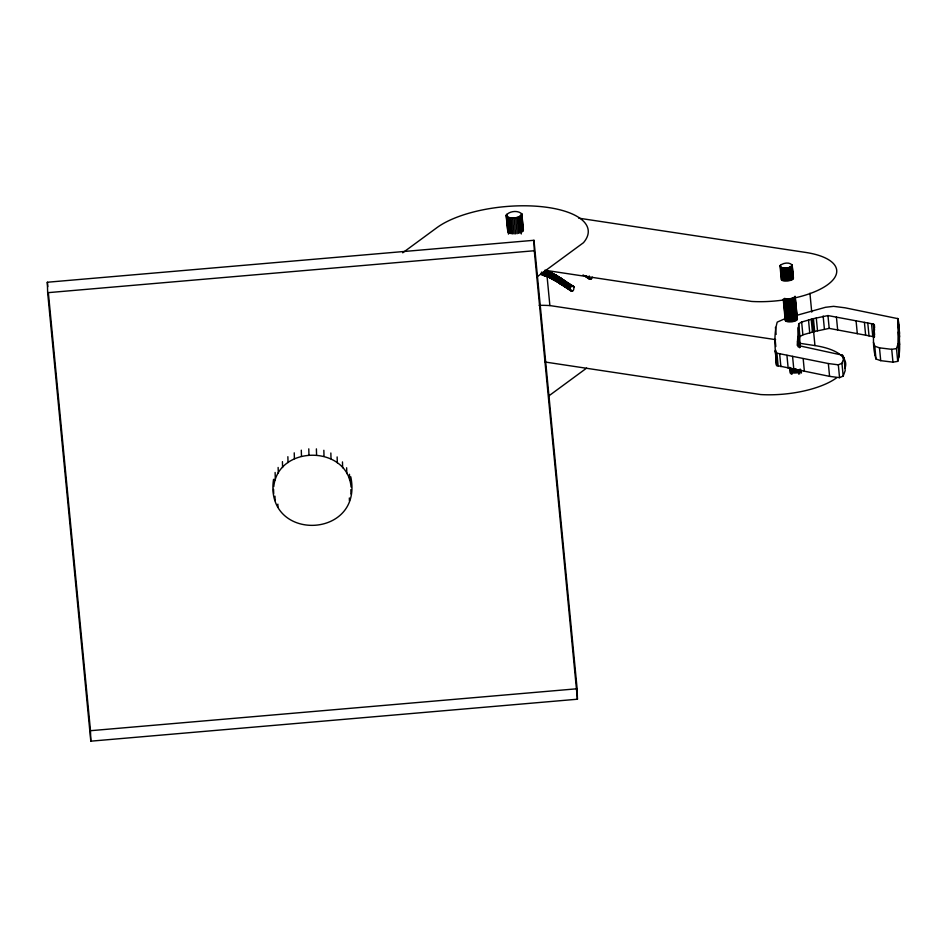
<?xml version="1.0" encoding="UTF-8"?>
<svg xmlns="http://www.w3.org/2000/svg" width="947" height="947" viewBox="0 0 947 947"><rect width="100%" height="100%" fill="white"/><g stroke="black" fill="none" stroke-linecap="round" stroke-linejoin="round"><path stroke-width="1.42" d="M350.769 476.767C363.885 539.423 263.976 542.749 273.553 479.348M874.614 327.603L874.341 324.75L873.288 324.028L827.962 315.564L813.437 318.654L801.647 322.027L798.7 323.756L797.232 345.324L842.534 355.208L843.978 357.765L845.209 370.597L843.185 376.089L839.551 377.664L829.584 376.361L776.576 365.459C775.427 351.219 773.226 336.019 777.215 322.122L785.383 318.523M776.576 365.459L775.427 351.479M799.161 347.277L799.931 336.576L798.7 323.756M796.569 315.387L825.5 307.29L833.609 306.343L845.091 307.811L898.099 318.701C897.993 332.835 901.852 347.549 897.732 361.375L892.962 362.156L880.71 360.653L875.999 359.008C872.589 348.034 873.264 336.043 874.341 324.75M874.708 355.184L874.768 352.485M899.236 356.865L897.993 344.045L898.194 326.822M899.425 339.642L899.33 331.533M569.668 288.657C575.859 278.69 574.651 297.749 569.668 288.657L552.231 277.566L541.424 272.618M592.313 277.104C592.135 280.88 586.548 278.797 589.271 275.956M507.852 232.11L506.136 215.478C508.93 210.968 518.494 209.938 521.856 214.117L523.395 230.168M521.856 214.117C519.063 218.627 509.51 219.657 506.136 215.478M780.02 265.669L779.914 266.143C782.542 269.398 789.999 268.605 792.177 265.089C789.514 261.786 782.849 262.84 780.02 265.669L781.311 279.732M273.766 486.651C277.992 444.676 347.513 444.735 351.065 487.007M547.579 271.872C556.54 275.47 541.66 266.581 543.673 274.381C549.876 278.335 535.848 273.091 542.927 274.062M897.732 361.375L896.501 348.555L897.993 344.045M843.185 376.089L841.954 363.269L843.978 357.765M570.863 286.491L560.932 280.028L559.724 282.182L560.565 284.171L561.358 284.467L557.759 282.064L557.582 280.229L559.547 278.11L561.796 278.963L557.724 276.358L556.41 276.619L554.895 278.56L555.072 280.407L560.944 284.36M402.7 252.802L437.076 227.54A81.75 31.618 -5.5 0 1 541.802 206.695A81.75 31.618 -5.5 0 1 583.447 242.716L537.221 276.69M548.692 396L586.631 368.111M552.728 277.802L550.669 278.288L547.117 276.441L546.715 274.251L547.721 272.535L549.343 271.943L553.06 273.636L553.853 275.127L571.278 286.231M545.389 270.712C547.035 271.943 562.376 277.637 554.22 274.926C552.681 275.447 551.734 277.424 552.492 278.915C559.061 283.331 542.536 273.34 553.06 273.636M799.931 336.576L802.878 334.847L814.669 331.474L829.193 328.384L874.519 336.86L873.288 324.028M775.084 350.721L775.794 352.947L828.341 363.541L838.32 364.832L841.954 363.269M591.011 279.081L585.104 275.861M547.425 276.713L548.976 276.867L546.893 275.979M555.64 281.034L557.31 281.247L552.314 278.501M560.008 282.928L557.759 282.064M873.465 342.364L874.768 346.188L879.479 347.833L891.719 349.336L896.501 348.555M47.35 282.242L533.978 240.289L577.125 688.765L577.433 699.217L90.805 741.17L47.658 292.694L47.35 282.242L47.776 286.645M47.658 292.694L534.286 250.742L533.978 240.289M90.805 741.17L90.498 730.705L577.125 688.765M578.783 218.177L806.004 252.482A63.792 24.681 -5.5 0 1 830.602 282.324A63.792 24.681 -5.5 0 1 751.681 301.442L544.856 270.226M539.163 305.336A63.792 24.681 -5.5 0 1 549.876 305.573L775.629 339.642M798.937 343.169L814.953 345.584A63.792 24.681 -5.5 0 1 839.681 354.237M545.081 362.014L760.642 394.556A63.792 24.681 -5.5 0 0 836.615 377.817M557.724 276.358L559.334 278.146M561.973 279.377L573.965 286.905M541.495 272.12L552.314 277.069L569.751 288.172M541.435 273.103L552.231 278.051L569.668 289.143M541.518 273.565L546.253 275.328M540.82 273.896L545.448 275.648M541.092 274.156L545.058 275.66M546.561 270.676L550.373 272.487M545.792 270.605L550.609 272.831M544.999 270.925L553.794 275.115M544.632 271.209L560.932 280.028M544.3 271.564L555.629 277.222L570.485 286.834M544.016 271.99L555.309 277.637L570.177 287.237M543.803 272.452L555.06 278.087L569.928 287.687M543.673 274.381L551.912 278.276M543.827 274.784L551.485 278.371M544.052 275.127L548.562 276.974M544.347 275.399L548.159 276.986M549.343 271.943L553.368 273.908M548.929 271.955L553.604 274.263M547.117 276.441L551.071 278.382M549.603 277.069L550.669 278.288M552.693 273.458L555.865 275.127M552.302 273.363L556.173 275.399M551.876 273.363L556.422 275.755M549.769 277.471L556.86 281.342M550.006 277.826L553.817 279.827M550.314 278.098L553.415 279.732M555.084 274.831L558.825 276.926M554.658 274.831L559.073 277.282M557.475 276.666L559.251 277.696M554.22 274.926L571.716 286.053M552.492 278.915L556.422 281.33M552.728 279.27L556.007 281.235M558.138 276.453L561.547 278.607M557.286 276.346L574.142 287.32M554.895 279.992L571.728 290.954M555.072 280.407L561.796 284.479M555.321 280.762L559.121 282.999M586.229 275.873L588.608 277.435M585.885 276.122L589.46 278.454M585.163 276.181L589.922 279.282M583.068 274.938L589.59 279.199M563.086 279.602L573.716 286.55M569.976 289.427L572.177 290.871M559.997 283.532L571.29 290.942M560.245 283.887L570.875 290.836M560.849 278.134L563.785 280.075M560.435 278.027L564.033 280.43M776.587 364.915L776.256 360.026M898.348 320.619L899.579 333.451M898.099 318.701L899.295 332.066M898.419 324.146L899.65 336.966M897.649 318.405L897.922 321.246M898.194 324.099L898.739 329.805M898.301 331.959L899.532 344.779M891.719 349.336L892.962 362.156M879.479 347.833L880.71 360.653M873.998 324.513L874.543 330.219M873.608 324.253L874.578 334.682M873.702 332.918L874.117 337.191M874.768 346.188L875.999 359.008M871.548 323.791L872.779 336.611M867.783 323.116L869.026 335.936M864.41 322.382L865.641 335.202M856.076 320.844L857.307 333.675M842.534 355.208L842.806 358.049M836.414 316.973L837.645 329.805M838.32 364.832L839.551 377.664M827.962 315.564L829.193 328.384M828.341 363.541L829.584 376.361M823.144 316.002L824.375 328.834M816.278 317.932L817.51 330.752M813.437 318.654L814.669 331.474M812.621 318.95L813.852 331.77M809.922 293.215L811.733 312.119M813.556 331.036L814.953 345.584M812.171 319.08L813.402 331.9M811.2 319.281L812.431 332.101M808.513 320.098L809.744 332.93M801.647 322.027L802.878 334.847M803.163 358.582L804.394 371.413M792.177 265.089L793.444 278.217M795.267 297.192L797.374 319.08M799.209 338.055L800.049 346.815M792.047 264.627L793.337 278.69M795.03 296.21L797.279 319.565M798.096 327.709L799.943 347.289M792.106 268.593L792.675 274.429M795.054 299.24L795.622 305.076M795.906 308L796.605 315.292M798.854 338.647L799.41 344.483M791.739 266.036L793.006 279.176M794.687 296.683L796.936 320.039M798.759 339.014L799.611 347.762M791.183 266.498L792.45 279.637M794.142 297.145L796.38 320.5M797.859 337.144L798.676 345.691M801.162 370.123L801.434 373.035M790.437 266.924L791.704 280.063M793.385 297.571L795.634 320.926M797.54 341.098L798.096 346.803M800.262 369.081L800.546 372.005M789.514 267.303L790.781 280.442M792.461 297.95L794.711 321.305M799.351 369.46L799.765 373.84M788.46 267.61L789.727 280.75M791.408 298.258L793.657 321.613M798.297 369.78L798.712 374.148M787.312 267.847L788.579 280.987M790.26 298.494L792.509 321.85M797.149 370.005L797.421 372.929M786.117 268.001L787.383 281.129M789.064 298.648L791.313 322.004M795.811 368.703L796.226 373.082M784.921 268.06L786.188 281.188M787.868 298.707L790.118 322.051M794.616 368.762L795.03 373.13M792.568 356.392L793.799 369.212M783.773 268.025L785.027 281.152M786.72 298.672L788.969 322.016M793.456 368.714L793.882 373.094M782.707 267.894L783.962 281.022M785.655 298.542L787.892 321.885M792.39 368.596L792.817 372.964M781.76 267.67L783.027 280.809M784.708 298.317L786.957 321.672M791.455 368.371L792.012 374.207M780.991 267.374L782.258 280.513M784.08 299.489L786.188 321.376M790.674 368.075L791.242 373.911M780.364 265.196L781.677 280.146M783.5 299.122L785.608 321.009M790.106 367.72L790.662 373.556M783.252 299.24L785.241 320.595M789.739 367.294L790.295 373.142M786.933 355.362L788.164 368.182M779.653 353.847L780.884 366.678M775.439 327.307L776.126 334.433M776.919 353.16L778.15 365.98M775.131 339.393L775.818 346.519M775.771 350.212L776.055 353.065M775.794 352.947L777.025 365.767M547.082 276.477L549.876 305.573M534.286 250.742L577.433 699.217M521.69 213.537L523.265 230.772M521.359 214.46L521.785 218.84M522.211 223.22L522.768 229.044M521.288 215.348L522.839 231.388M520.578 215.928L522.128 231.979M519.619 216.484L521.3 233.98M518.435 216.958L519.986 233.009M517.086 217.36L518.636 233.412M515.618 217.668L517.169 233.708M514.091 217.857L515.63 233.897M512.552 217.928L514.103 233.968M511.072 217.881L512.623 233.921M509.711 217.715L511.25 233.767M508.503 217.443L510.054 233.483M507.521 217.064L509.06 233.104M506.704 214.259L507.13 218.627M507.687 224.463L508.113 228.843M506.775 216.591L508.456 234.098M506.278 214.862L507.817 230.914M48.344 292.528L90.498 730.705M350.863 489.635L350.994 494.026M349.479 474.269L349.656 480.117M349.348 497.98L349.443 500.904M346.638 467.771L346.815 473.618M342.471 461.911L342.648 467.759M337.144 456.928L337.31 462.775M330.846 452.997L331.024 458.845M323.85 450.275L324.016 456.123M316.393 448.878L316.57 454.726M308.781 448.842L308.947 454.69M301.3 450.18L301.466 456.028M294.233 452.832L294.41 458.679M287.864 456.703L288.042 462.55M282.431 461.639L282.597 467.487M278.134 467.463L278.311 473.311M277.862 504.147L277.956 507.071M275.115 472.47L275.328 479.774M274.973 496.181L275.104 500.572M273.565 489.291L273.695 493.671M840.687 355.042A63.792 24.681 -5.5 0 1 845.02 368.04"/></g></svg>
